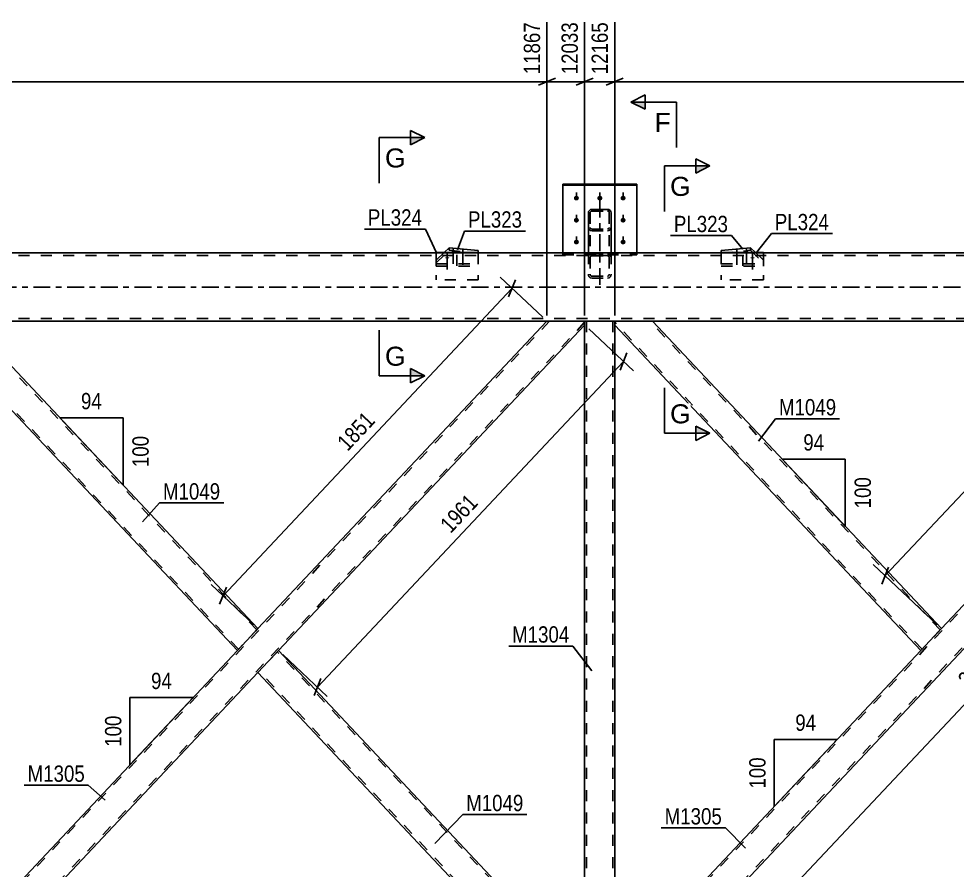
# Model space of a CAD drawing. Header units: millimetres. Extents: x -46 to 795, y -443 to 151.
# Drawn here: x 367.5 to 532.3, y -102.4 to 47.1 of the extents above; entities that cross this region are included whole.
import ezdxf

# ---------------------------------------------------------------- set-up
doc = ezdxf.new("R2010")
doc.units = ezdxf.units.MM
doc.linetypes.add('DXK_LINE_DOT2', pattern=[3.9198, 1.9599, -1.9599])
doc.linetypes.add('DXK_LINE_DOT3', pattern=[5.9187, 2.979, -0.9799, 0.9799, -0.9799])
doc.styles.add('Arial', font='ARIAL.TTF', dxfattribs={"height": 0.2})
doc.styles.add('Arial Narrow', font='ARIALN.TTF', dxfattribs={"height": 0.2})

# ---------------------------------------------------------------- blocks, each defined once
blk = doc.blocks.new('Bolt-761550593-3145 - 3006')
at = {"linetype": 'Continuous'}
for points in [[(465.45, 16.02), (465.54, 16.01), (465.62, 15.99), (465.7, 15.94), (465.77, 15.89), (465.83, 15.82), (465.86, 15.74), (465.88, 15.65), (465.88, 15.57), (465.86, 15.48), (465.83, 15.4), (465.77, 15.33), (465.7, 15.27), (465.62, 15.23), (465.54, 15.2), (465.45, 15.2), (465.35, 15.2), (465.27, 15.23), (465.19, 15.27), (465.12, 15.33), (465.06, 15.4), (465.03, 15.48), (465.01, 15.57), (465.01, 15.65), (465.03, 15.74), (465.06, 15.82), (465.12, 15.89), (465.19, 15.94), (465.27, 15.99), (465.35, 16.01)], [(469.57, 16.02), (469.66, 16.01), (469.74, 15.99), (469.82, 15.94), (469.89, 15.89), (469.95, 15.82), (469.98, 15.74), (470, 15.65), (470, 15.57), (469.98, 15.48), (469.95, 15.4), (469.89, 15.33), (469.82, 15.27), (469.74, 15.23), (469.66, 15.2), (469.57, 15.2), (469.47, 15.2), (469.39, 15.23), (469.31, 15.27), (469.24, 15.33), (469.18, 15.4), (469.15, 15.48), (469.13, 15.57), (469.13, 15.65), (469.15, 15.74), (469.18, 15.82), (469.24, 15.89), (469.31, 15.94), (469.39, 15.99), (469.47, 16.01)], [(473.65, 16.02), (473.74, 16.01), (473.82, 15.99), (473.9, 15.94), (473.97, 15.89), (474.03, 15.82), (474.06, 15.74), (474.08, 15.65), (474.08, 15.57), (474.06, 15.48), (474.03, 15.4), (473.97, 15.33), (473.9, 15.27), (473.82, 15.23), (473.74, 15.2), (473.65, 15.2), (473.55, 15.2), (473.47, 15.23), (473.39, 15.27), (473.32, 15.33), (473.26, 15.4), (473.23, 15.48), (473.21, 15.57), (473.21, 15.65), (473.23, 15.74), (473.26, 15.82), (473.32, 15.89), (473.39, 15.94), (473.47, 15.99), (473.55, 16.01)], [(465.45, 12.15), (465.54, 12.14), (465.62, 12.11), (465.7, 12.07), (465.77, 12.01), (465.83, 11.94), (465.86, 11.86), (465.88, 11.78), (465.88, 11.69), (465.86, 11.61), (465.83, 11.53), (465.77, 11.46), (465.7, 11.4), (465.62, 11.36), (465.54, 11.33), (465.45, 11.32), (465.35, 11.33), (465.27, 11.36), (465.19, 11.4), (465.12, 11.46), (465.06, 11.53), (465.03, 11.61), (465.01, 11.69), (465.01, 11.78), (465.03, 11.86), (465.06, 11.94), (465.12, 12.01), (465.19, 12.07), (465.27, 12.11), (465.35, 12.14)], [(473.65, 12.15), (473.74, 12.14), (473.82, 12.11), (473.9, 12.07), (473.97, 12.01), (474.03, 11.94), (474.06, 11.86), (474.08, 11.78), (474.08, 11.69), (474.06, 11.61), (474.03, 11.53), (473.97, 11.46), (473.9, 11.4), (473.82, 11.36), (473.74, 11.33), (473.65, 11.32), (473.55, 11.33), (473.47, 11.36), (473.39, 11.4), (473.32, 11.46), (473.26, 11.53), (473.23, 11.61), (473.21, 11.69), (473.21, 11.78), (473.23, 11.86), (473.26, 11.94), (473.32, 12.01), (473.39, 12.07), (473.47, 12.11), (473.55, 12.14)], [(465.45, 8.32), (465.54, 8.31), (465.62, 8.28), (465.7, 8.24), (465.77, 8.18), (465.83, 8.11), (465.86, 8.03), (465.88, 7.95), (465.88, 7.86), (465.86, 7.78), (465.83, 7.7), (465.77, 7.63), (465.7, 7.57), (465.62, 7.53), (465.54, 7.5), (465.45, 7.49), (465.35, 7.5), (465.27, 7.53), (465.19, 7.57), (465.12, 7.63), (465.06, 7.7), (465.03, 7.78), (465.01, 7.86), (465.01, 7.95), (465.03, 8.03), (465.06, 8.11), (465.12, 8.18), (465.19, 8.24), (465.27, 8.28), (465.35, 8.31)], [(473.65, 8.32), (473.74, 8.31), (473.82, 8.28), (473.9, 8.24), (473.97, 8.18), (474.03, 8.11), (474.06, 8.03), (474.08, 7.95), (474.08, 7.86), (474.06, 7.78), (474.03, 7.7), (473.97, 7.63), (473.9, 7.57), (473.82, 7.53), (473.74, 7.5), (473.65, 7.49), (473.55, 7.5), (473.47, 7.53), (473.39, 7.57), (473.32, 7.63), (473.26, 7.7), (473.23, 7.78), (473.21, 7.86), (473.21, 7.95), (473.23, 8.03), (473.26, 8.11), (473.32, 8.18), (473.39, 8.24), (473.47, 8.28), (473.55, 8.31)]]:
    blk.add_hatch(color=1, dxfattribs=at).paths.add_polyline_path(points)
at = {"color": 1, "linetype": 'Continuous'}
for p, q in [((465.45, 15.43), (465.45, 16.57)), ((469.57, 15.43), (469.57, 16.57)), ((473.65, 15.43), (473.65, 16.57)), ((465.45, 11.56), (465.45, 12.69)), ((473.65, 11.56), (473.65, 12.69)), ((465.45, 7.73), (465.45, 8.86)), ((473.65, 7.73), (473.65, 8.86))]:
    blk.add_line(p, q, dxfattribs=at)
at = {"color": 1, "linetype": 'DXK_LINE_DOT2'}
blk.add_line((469.57, 7.73), (469.57, 8.86), dxfattribs=at)
blk = doc.blocks.new('Bolt-761550593-3155 - 3006')
at = {"linetype": 'Continuous'}
for points in [[(442.76, 5), (442.69, 5.01), (442.62, 5.02), (442.55, 5.03), (442.5, 5.05), (442.45, 5.07), (442.42, 5.09), (442.41, 5.12), (442.41, 5.14), (442.42, 5.17), (442.45, 5.19), (442.5, 5.21), (442.55, 5.23), (442.62, 5.24), (442.69, 5.25), (442.76, 5.25), (442.84, 5.25), (442.91, 5.24), (442.98, 5.23), (443.03, 5.21), (443.08, 5.19), (443.11, 5.17), (443.12, 5.14), (443.12, 5.12), (443.11, 5.09), (443.08, 5.07), (443.03, 5.05), (442.98, 5.03), (442.91, 5.02), (442.84, 5.01)], [(443.83, 6.04), (443.76, 6.04), (443.69, 6.05), (443.62, 6.06), (443.57, 6.08), (443.52, 6.1), (443.49, 6.12), (443.48, 6.15), (443.48, 6.17), (443.49, 6.2), (443.52, 6.22), (443.57, 6.24), (443.62, 6.26), (443.69, 6.27), (443.76, 6.28), (443.83, 6.28), (443.91, 6.28), (443.98, 6.27), (444.05, 6.26), (444.1, 6.24), (444.15, 6.22), (444.18, 6.2), (444.19, 6.17), (444.19, 6.15), (444.18, 6.12), (444.15, 6.1), (444.1, 6.08), (444.05, 6.06), (443.98, 6.05), (443.91, 6.04)], [(445.53, 5.83), (445.46, 5.83), (445.38, 5.84), (445.32, 5.85), (445.26, 5.87), (445.22, 5.89), (445.19, 5.92), (445.17, 5.94), (445.17, 5.97), (445.19, 5.99), (445.22, 6.01), (445.26, 6.04), (445.32, 6.05), (445.38, 6.07), (445.46, 6.07), (445.53, 6.08), (445.61, 6.07), (445.68, 6.07), (445.74, 6.05), (445.8, 6.04), (445.84, 6.01), (445.87, 5.99), (445.89, 5.97), (445.89, 5.94), (445.87, 5.92), (445.84, 5.89), (445.8, 5.87), (445.74, 5.85), (445.68, 5.84), (445.61, 5.83)]]:
    blk.add_hatch(color=1, dxfattribs=at).paths.add_polyline_path(points)
at = {"color": 1, "linetype": 'Continuous'}
for p, q in [((443.83, 6.91), (443.83, 4.09)), ((445.53, 6.71), (445.53, 3.89)), ((442.76, 5.88), (442.76, 3.06))]:
    blk.add_line(p, q, dxfattribs=at)
at = {"color": 1, "linetype": 'DXK_LINE_DOT2'}
blk.add_line((444.46, 5.67), (444.46, 2.85), dxfattribs=at)
blk = doc.blocks.new('Bolt-761550593-3151 - 3006')
at = {"linetype": 'Continuous'}
for points in [[(493.6, 5.83), (493.53, 5.83), (493.45, 5.84), (493.39, 5.85), (493.33, 5.87), (493.29, 5.89), (493.26, 5.92), (493.24, 5.94), (493.24, 5.97), (493.26, 5.99), (493.29, 6.01), (493.33, 6.04), (493.39, 6.05), (493.45, 6.07), (493.53, 6.07), (493.6, 6.08), (493.68, 6.07), (493.75, 6.07), (493.81, 6.05), (493.87, 6.04), (493.91, 6.01), (493.94, 5.99), (493.96, 5.97), (493.96, 5.94), (493.94, 5.92), (493.91, 5.89), (493.87, 5.87), (493.81, 5.85), (493.75, 5.84), (493.68, 5.83)], [(495.3, 6.04), (495.22, 6.04), (495.15, 6.05), (495.09, 6.06), (495.03, 6.08), (494.99, 6.1), (494.96, 6.12), (494.94, 6.15), (494.94, 6.17), (494.96, 6.2), (494.99, 6.22), (495.03, 6.24), (495.09, 6.26), (495.15, 6.27), (495.22, 6.28), (495.3, 6.28), (495.37, 6.28), (495.44, 6.27), (495.51, 6.26), (495.57, 6.24), (495.61, 6.22), (495.64, 6.2), (495.66, 6.17), (495.66, 6.15), (495.64, 6.12), (495.61, 6.1), (495.57, 6.08), (495.51, 6.06), (495.44, 6.05), (495.37, 6.04)], [(496.37, 5), (496.29, 5.01), (496.22, 5.02), (496.16, 5.03), (496.1, 5.05), (496.05, 5.07), (496.02, 5.09), (496.01, 5.11), (496.01, 5.14), (496.02, 5.17), (496.05, 5.19), (496.1, 5.21), (496.16, 5.23), (496.22, 5.24), (496.29, 5.25), (496.37, 5.25), (496.44, 5.25), (496.51, 5.24), (496.58, 5.23), (496.63, 5.21), (496.68, 5.19), (496.71, 5.17), (496.72, 5.14), (496.72, 5.11), (496.71, 5.09), (496.68, 5.07), (496.63, 5.05), (496.58, 5.03), (496.51, 5.02), (496.44, 5.01)]]:
    blk.add_hatch(color=1, dxfattribs=at).paths.add_polyline_path(points)
at = {"color": 1, "linetype": 'Continuous'}
for p, q in [((493.6, 6.71), (493.6, 3.89)), ((495.3, 6.91), (495.3, 4.09)), ((496.37, 5.88), (496.37, 3.06))]:
    blk.add_line(p, q, dxfattribs=at)
at = {"color": 1, "linetype": 'DXK_LINE_DOT2'}
blk.add_line((494.67, 5.67), (494.67, 2.85), dxfattribs=at)
blk = doc.blocks.new('Part-761550593-3196 - 3006')
at = {"color": 2, "linetype": 'Continuous'}
for p, q in [((608.54, 6), (20.9, 6)), ((608.54, -6), (226.9, -6))]:
    blk.add_line(p, q, dxfattribs=at)
at = {"color": 7, "linetype": 'DXK_LINE_DOT2'}
for p, q in [((608.54, 5.52), (20.9, 5.52)), ((608.54, -5.52), (20.9, -5.52)), ((608.54, -6), (41.94, -6))]:
    blk.add_line(p, q, dxfattribs=at)
at = {"color": 7, "linetype": 'DXK_LINE_DOT3'}
blk.add_line((20.9, 0), (608.54, 0), dxfattribs=at)
blk = doc.blocks.new('Part-761550593-3216 - 3006')
at = {"color": 2, "linetype": 'Continuous'}
for p, q in [((476.05, 18.08), (463.05, 18.08)), ((463.05, 18.08), (463.05, 6)), ((463.05, 17.86), (476.05, 17.86)), ((476.05, 18.08), (476.05, 6))]:
    blk.add_line(p, q, dxfattribs=at)
at = {"color": 7, "linetype": 'DXK_LINE_DOT2'}
for p, q in [((463.05, 6), (463.05, 5.65)), ((463.05, 5.87), (476.05, 5.87)), ((463.05, 5.65), (476.05, 5.65)), ((476.05, 6), (476.05, 5.65))]:
    blk.add_line(p, q, dxfattribs=at)
blk = doc.blocks.new('Part-761550593-3348 - 3006')
at = {"color": 2, "linetype": 'Continuous'}
for p, q in [((352.18, -6.66), (352.18, -6)), ((409.54, -59.95), (358.81, -6)), ((405.92, -63.8), (352.18, -6.66)), ((409.1, -60.41), (405.92, -63.8)), ((409.54, -59.95), (409.1, -60.41))]:
    blk.add_line(p, q, dxfattribs=at)
at = {"color": 7, "linetype": 'DXK_LINE_DOT2'}
for p, q in [((358.81, -6), (352.18, -6)), ((406.14, -63.57), (352.18, -6.19)), ((409.32, -60.18), (358.37, -6)), ((409.51, -59.98), (409.1, -60.41)), ((406.14, -63.57), (406.15, -63.55))]:
    blk.add_line(p, q, dxfattribs=at)
blk = doc.blocks.new('Part-761550593-3224 - 3006')
at = {"color": 2, "linetype": 'Continuous'}
for p, q in [((490.89, 6.08), (490.89, 6)), ((490.89, 6.08), (498.29, 6.08)), ((498.29, 6.08), (498.29, 6))]:
    blk.add_line(p, q, dxfattribs=at)
at = {"color": 7, "linetype": 'DXK_LINE_DOT2'}
for p, q in [((490.89, 6), (490.89, 1.28)), ((498.29, 6), (498.29, 1.28)), ((498.29, 1.28), (490.89, 1.28))]:
    blk.add_line(p, q, dxfattribs=at)
blk = doc.blocks.new('Part-761550593-3253 - 3006')
at = {"color": 7, "linetype": 'DXK_LINE_DOT3'}
blk.add_line((469.55, 15.18), (469.55, 0.28), dxfattribs=at)
at = {"color": 2, "linetype": 'Continuous'}
for p, q in [((467.55, 13.03), (467.59, 13.26)), ((467.59, 13.26), (467.73, 13.46)), ((467.73, 13.46), (467.94, 13.59)), ((467.94, 13.59), (468.19, 13.64)), ((468.19, 13.64), (470.91, 13.64)), ((470.91, 13.64), (471.15, 13.59)), ((471.15, 13.59), (471.36, 13.46)), ((471.36, 13.46), (471.5, 13.26)), ((471.5, 13.26), (471.55, 13.03)), ((467.55, 13.03), (467.55, 6)), ((471.55, 13.03), (471.55, 6))]:
    blk.add_line(p, q, dxfattribs=at)
at = {"color": 7, "linetype": 'DXK_LINE_DOT2'}
for p, q in [((467.96, 13.25), (467.89, 13.15)), ((468.06, 13.31), (467.96, 13.25)), ((468.19, 13.33), (468.06, 13.31)), ((468.19, 13.33), (470.91, 13.33)), ((471.03, 13.31), (470.91, 13.33)), ((471.13, 13.25), (471.03, 13.31)), ((471.2, 13.15), (471.13, 13.25)), ((467.89, 13.15), (467.87, 13.03)), ((467.87, 13.03), (467.87, 2.25)), ((471.23, 13.03), (471.2, 13.15)), ((471.23, 13.03), (471.23, 2.25)), ((467.59, 10.25), (467.55, 10.48)), ((467.73, 10.05), (467.59, 10.25)), ((467.94, 9.92), (467.73, 10.05)), ((467.89, 10.36), (467.87, 10.48)), ((467.94, 10.29), (467.89, 10.36)), ((467.96, 10.27), (467.94, 10.29)), ((468.19, 9.88), (467.94, 9.92)), ((467.96, 10.27), (468.06, 10.2)), ((468.06, 10.2), (468.19, 10.18)), ((468.19, 10.18), (470.91, 10.18)), ((470.91, 10.18), (471.03, 10.2)), ((471.15, 9.92), (470.91, 9.88)), ((471.03, 10.2), (471.13, 10.27)), ((471.13, 10.27), (471.2, 10.36)), ((471.36, 10.05), (471.15, 9.92)), ((471.2, 10.36), (471.23, 10.48)), ((471.5, 10.25), (471.36, 10.05)), ((471.55, 10.48), (471.5, 10.25)), ((468.19, 9.88), (470.91, 9.88)), ((467.55, 6), (467.55, 2.25)), ((467.59, 5.41), (467.55, 5.14)), ((467.87, 5.14), (467.89, 5.28)), ((468.19, 5.83), (467.94, 5.77)), ((468.06, 5.46), (468.19, 5.49)), ((468.19, 5.83), (470.91, 5.83)), ((468.19, 5.49), (470.91, 5.49)), ((471.15, 5.77), (470.91, 5.83)), ((470.91, 5.49), (471.03, 5.46)), ((471.2, 5.28), (471.23, 5.14)), ((471.55, 5.14), (471.5, 5.41)), ((471.55, 6), (471.55, 2.25)), ((467.55, 2.25), (467.59, 1.99)), ((467.89, 2.12), (467.87, 2.25)), ((468.19, 1.91), (468.06, 1.94)), ((468.19, 1.91), (470.91, 1.91)), ((471.03, 1.94), (470.91, 1.91)), ((471.23, 2.25), (471.2, 2.12)), ((471.5, 1.99), (471.55, 2.25)), ((467.94, 1.62), (468.19, 1.57)), ((468.19, 1.57), (470.91, 1.57)), ((470.91, 1.57), (471.15, 1.62))]:
    blk.add_line(p, q, dxfattribs=at)
for centre, radius, start, end in [((468.2, 5.16), 0.331, 114.32, 159.2417), ((470.89, 5.16), 0.331, 20.7583, 65.68), ((470.88, 5.17), 0.662, 20.7583, 65.68), ((468.21, 2.22), 0.662, 200.7583, 245.68), ((468.2, 2.24), 0.331, 200.7583, 245.68), ((470.89, 2.24), 0.331, 294.32, 339.2417), ((470.88, 2.22), 0.662, 294.32, 339.2417)]:
    blk.add_arc(centre, radius, start, end, dxfattribs=at)
blk = doc.blocks.new('Part-761550593-3254 - 3006')
at = {"color": 2, "linetype": 'Continuous'}
for p, q in [((440.84, 6.08), (440.84, 6)), ((440.84, 6.08), (448.23, 6.08)), ((448.23, 6.08), (448.23, 6))]:
    blk.add_line(p, q, dxfattribs=at)
at = {"color": 7, "linetype": 'DXK_LINE_DOT2'}
for p, q in [((440.84, 6), (440.84, 1.28)), ((448.23, 6), (448.23, 1.28)), ((448.23, 1.28), (440.84, 1.28))]:
    blk.add_line(p, q, dxfattribs=at)
blk = doc.blocks.new('Part-761550593-3308 - 3006')
at = {"color": 2, "linetype": 'Continuous'}
for p, q in [((413.16, -63.8), (409.54, -67.65)), ((466.9, -120.94), (413.16, -63.8)), ((460.27, -121.6), (409.54, -67.65)), ((466.9, -121.6), (466.9, -120.94))]:
    blk.add_line(p, q, dxfattribs=at)
at = {"color": 7, "linetype": 'DXK_LINE_DOT2'}
for p, q in [((466.9, -121.41), (412.94, -64.03)), ((409.76, -67.42), (409.78, -67.4)), ((460.71, -121.6), (409.76, -67.42)), ((466.9, -121.6), (460.27, -121.6))]:
    blk.add_line(p, q, dxfattribs=at)
blk = doc.blocks.new('Part-761550593-3343 - 3006')
at = {"color": 7, "linetype": 'DXK_LINE_DOT2'}
for p, q in [((460.71, -6), (352.18, -121.41)), ((466.9, -6.19), (358.37, -121.6)), ((466.9, -6), (460.27, -6)), ((409.54, -59.95), (405.92, -63.8)), ((413.16, -63.8), (409.54, -67.65)), ((358.81, -121.6), (352.18, -121.6))]:
    blk.add_line(p, q, dxfattribs=at)
at = {"color": 2, "linetype": 'Continuous'}
for p, q in [((460.27, -6), (409.54, -59.95)), ((466.9, -6.66), (466.9, -6)), ((466.9, -6.66), (413.16, -63.8)), ((405.92, -63.8), (352.18, -120.94)), ((409.54, -67.65), (358.81, -121.6)), ((352.18, -121.6), (352.18, -120.94))]:
    blk.add_line(p, q, dxfattribs=at)
blk = doc.blocks.new('Part-761550593-3353 - 3006')
at = {"color": 7, "linetype": 'DXK_LINE_DOT2'}
for p, q in [((580.71, -6), (472.18, -121.41)), ((586.9, -6.19), (478.37, -121.6)), ((586.9, -6), (580.27, -6)), ((529.54, -59.95), (525.92, -63.8)), ((478.81, -121.6), (472.18, -121.6))]:
    blk.add_line(p, q, dxfattribs=at)
at = {"color": 2, "linetype": 'Continuous'}
for p, q in [((580.27, -6), (529.54, -59.95)), ((586.9, -6.66), (586.9, -6)), ((586.9, -6.66), (478.81, -121.6)), ((525.92, -63.8), (472.18, -120.94)), ((472.18, -121.6), (472.18, -120.94))]:
    blk.add_line(p, q, dxfattribs=at)
blk = doc.blocks.new('Part-761550593-3358 - 3006')
at = {"color": 2, "linetype": 'Continuous'}
for p, q in [((472.18, -6.66), (472.18, -6)), ((529.54, -59.95), (478.81, -6)), ((525.92, -63.8), (472.18, -6.66)), ((529.1, -60.41), (525.92, -63.8)), ((529.54, -59.95), (529.1, -60.41))]:
    blk.add_line(p, q, dxfattribs=at)
at = {"color": 7, "linetype": 'DXK_LINE_DOT2'}
for p, q in [((478.81, -6), (472.18, -6)), ((526.14, -63.57), (472.18, -6.19)), ((529.32, -60.18), (478.37, -6)), ((529.51, -59.98), (529.1, -60.41)), ((526.14, -63.57), (526.15, -63.55))]:
    blk.add_line(p, q, dxfattribs=at)
blk = doc.blocks.new('Part-761550593-3393 - 3006')
at = {"color": 7, "linetype": 'DXK_LINE_DOT2'}
for p, q in [((472.18, -6), (466.9, -6)), ((466.9, -6.66), (466.9, -6)), ((467.22, -121.6), (467.22, -6)), ((471.86, -121.6), (471.86, -6)), ((472.18, -6.66), (472.18, -6)), ((466.9, -121.6), (466.9, -120.94)), ((466.9, -121.6), (472.18, -121.6)), ((472.18, -121.6), (472.18, -120.94))]:
    blk.add_line(p, q, dxfattribs=at)
at = {"color": 2, "linetype": 'Continuous'}
for p, q in [((466.9, -120.94), (466.9, -6.66)), ((472.18, -120.94), (472.18, -6.66))]:
    blk.add_line(p, q, dxfattribs=at)
blk = doc.blocks.new('Part-761550593-3465 - 3006')
at = {"color": 2, "linetype": 'Continuous'}
for p, q in [((443.12, 6.9), (442.26, 6.08)), ((448.23, 6.39), (443.12, 6.9)), ((448.23, 6.08), (448.23, 6.39))]:
    blk.add_line(p, q, dxfattribs=at)
at = {"color": 7, "linetype": 'DXK_LINE_DOT2'}
for p, q in [((443.12, 6.9), (443.12, 6.45)), ((440.84, 4.26), (443.12, 6.45)), ((442.26, 6.08), (440.84, 4.71)), ((443.12, 6.45), (448.23, 5.93)), ((448.23, 6.08), (448.23, 3.64)), ((440.84, 4.71), (440.84, 3.64)), ((440.84, 4.09), (448.23, 4.09)), ((440.84, 3.64), (448.23, 3.64))]:
    blk.add_line(p, q, dxfattribs=at)
blk = doc.blocks.new('Part-761550593-3471 - 3006')
at = {"color": 2, "linetype": 'Continuous'}
for p, q in [((496.02, 6.9), (490.89, 6.39)), ((496.87, 6.08), (496.02, 6.9)), ((490.89, 6.39), (490.89, 6.08))]:
    blk.add_line(p, q, dxfattribs=at)
at = {"color": 7, "linetype": 'DXK_LINE_DOT2'}
for p, q in [((496.02, 6.9), (496.02, 6.45)), ((490.89, 5.93), (496.02, 6.45)), ((490.89, 6.08), (490.89, 3.64)), ((496.02, 6.45), (498.29, 4.26)), ((498.29, 4.71), (496.87, 6.08)), ((490.89, 4.09), (498.29, 4.09)), ((490.89, 3.64), (498.29, 3.64)), ((498.29, 3.64), (498.29, 4.71))]:
    blk.add_line(p, q, dxfattribs=at)
blk = doc.blocks.new('AngleDimension-761550593-15026 - 3006')
at = {"color": 7, "linetype": 'Continuous'}
for p, q in [((502.69, -31.39), (501.56, -30.2)), ((512.66, -30.2), (501.56, -30.2)), ((512.66, -42), (501.56, -30.2)), ((512.66, -42), (512.66, -30.2))]:
    blk.add_line(p, q, dxfattribs=at)
at = {"color": 0}
for points in [[(509.54, -29.3), (509.54, -25.1), (504.69, -25.1), (504.69, -29.3)], [(517.76, -32.76), (513.56, -32.76), (513.56, -39.44), (517.76, -39.44)]]:
    blk.add_wipeout(points, dxfattribs=at)
at = {"color": 3, "style": 'Arial Narrow'}
blk.add_text('94', height=2.863, dxfattribs=at).set_placement((505.29, -28.7))
blk.add_text('100', height=2.863, rotation=90.0002, dxfattribs=at).set_placement((517.16, -38.84))
blk = doc.blocks.new('AngleDimension-761550593-15012 - 3006')
at = {"color": 7, "linetype": 'Continuous'}
for p, q in [((500.16, -79.39), (511.26, -79.39)), ((500.16, -91.19), (511.26, -79.39)), ((500.16, -91.19), (500.16, -79.39)), ((504.62, -86.45), (511.26, -79.39))]:
    blk.add_line(p, q, dxfattribs=at)
at = {"color": 0}
for points in [[(508.14, -78.49), (508.14, -74.29), (503.28, -74.29), (503.28, -78.49)], [(499.26, -81.94), (495.06, -81.94), (495.06, -88.63), (499.26, -88.63)]]:
    blk.add_wipeout(points, dxfattribs=at)
at = {"color": 3, "style": 'Arial Narrow'}
blk.add_text('94', height=2.863, dxfattribs=at).set_placement((503.88, -77.89))
blk.add_text('100', height=2.863, rotation=90.0002, dxfattribs=at).set_placement((498.66, -88.03))
blk = doc.blocks.new('StraightDimension-761550593-4615 - 3006')
at = {"color": 7, "linetype": 'Continuous'}
for p, q in [((467.63, -7.35), (475.45, -14.71)), ((419.97, -70.2), (473.7, -13.06)), ((473.11, -14.57), (474.3, -11.56)), ((413.89, -64.49), (421.72, -71.84)), ((420.56, -68.7), (419.38, -71.7))]:
    blk.add_line(p, q, dxfattribs=at)
at = {"color": 0}
blk.add_wipeout([(449.21, -38.02), (446.15, -35.14), (440.31, -41.34), (443.37, -44.22)], dxfattribs=at)
at = {"color": 3, "style": 'Arial Narrow'}
blk.add_text('1961', height=2.863, rotation=46.7591, dxfattribs=at).set_placement((443.35, -43.37))
blk = doc.blocks.new('StraightDimension-761550593-11429 - 3006')
at = {"color": 7, "linetype": 'Continuous'}
for p, q in [((460.27, -5), (460.27, 46.49)), ((466.9, -5), (466.9, 46.49)), ((458.77, 35.45), (461.77, 36.65)), ((468.4, 36.65), (465.4, 35.45)), ((460.27, 36.05), (466.9, 36.05))]:
    blk.add_line(p, q, dxfattribs=at)
at = {"color": 0, "linetype": 'Continuous'}
blk.add_wipeout([(466.3, 47.09), (462.1, 47.09), (462.1, 36.75), (466.3, 36.75)], dxfattribs=at)
at = {"color": 3, "linetype": 'Continuous', "style": 'Arial Narrow'}
blk.add_text('12033', height=2.863, rotation=90.0002, dxfattribs=at).set_placement((465.7, 37.35))
blk = doc.blocks.new('StraightDimension-761550593-11430 - 3006')
at = {"color": 7, "linetype": 'Continuous'}
for p, q in [((460.27, -5), (460.27, 46.49)), ((352.18, -5.66), (352.18, 44.66)), ((353.68, 36.65), (350.68, 35.45)), ((458.77, 35.45), (461.77, 36.65)), ((352.18, 36.05), (460.27, 36.05))]:
    blk.add_line(p, q, dxfattribs=at)
at = {"color": 0, "linetype": 'Continuous'}
blk.add_wipeout([(459.67, 47.09), (455.47, 47.09), (455.47, 36.75), (459.67, 36.75)], dxfattribs=at)
at = {"color": 3, "linetype": 'Continuous', "style": 'Arial Narrow'}
blk.add_text('11867', height=2.863, rotation=90.0002, dxfattribs=at).set_placement((459.07, 37.35))
blk = doc.blocks.new('AngleDimension-761550593-3793 - 3006')
at = {"color": 7, "linetype": 'Continuous'}
for p, q in [((378.44, -26.88), (374.75, -22.95)), ((385.85, -22.95), (374.75, -22.95)), ((385.85, -34.76), (374.75, -22.95)), ((385.85, -34.76), (385.85, -22.95))]:
    blk.add_line(p, q, dxfattribs=at)
at = {"color": 0}
for points in [[(382.73, -22.05), (382.73, -17.85), (377.87, -17.85), (377.87, -22.05)], [(390.95, -25.51), (386.75, -25.51), (386.75, -32.2), (390.95, -32.2)]]:
    blk.add_wipeout(points, dxfattribs=at)
at = {"color": 3, "style": 'Arial Narrow'}
blk.add_text('94', height=2.863, dxfattribs=at).set_placement((378.47, -21.45))
blk.add_text('100', height=2.863, rotation=90.0002, dxfattribs=at).set_placement((390.35, -31.6))
blk = doc.blocks.new('StraightDimension-761550593-4292 - 3006')
at = {"color": 7, "linetype": 'Continuous'}
for p, q in [((459.55, -5.31), (452.06, 1.72)), ((453.55, -1.73), (454.73, 1.27)), ((403.41, -54.18), (454.14, -0.23)), ((408.81, -59.26), (401.33, -52.23)), ((404, -52.67), (402.81, -55.68))]:
    blk.add_line(p, q, dxfattribs=at)
at = {"color": 0}
blk.add_wipeout([(431.14, -23.59), (428.08, -20.71), (422.25, -26.91), (425.31, -29.79)], dxfattribs=at)
at = {"color": 3, "style": 'Arial Narrow'}
blk.add_text('1851', height=2.863, rotation=46.7591, dxfattribs=at).set_placement((425.28, -28.94))
blk = doc.blocks.new('StraightDimension-761550593-4347 - 3006')
at = {"color": 7, "linetype": 'Continuous'}
for p, q in [((587.63, -7.35), (593.57, -12.93)), ((591.23, -12.79), (592.41, -9.78)), ((483.73, -126.23), (591.82, -11.29)), ((479.53, -122.29), (485.47, -127.87)), ((484.32, -124.72), (483.14, -127.73))]:
    blk.add_line(p, q, dxfattribs=at)
at = {"color": 0}
blk.add_wipeout([(540.14, -65.14), (537.08, -62.27), (531.25, -68.47), (534.31, -71.34)], dxfattribs=at)
at = {"color": 3, "style": 'Arial Narrow'}
blk.add_text('3945', height=2.863, rotation=46.7591, dxfattribs=at).set_placement((534.28, -70.5))
blk = doc.blocks.new('StraightDimension-761550593-4663 - 3006')
at = {"color": 7, "linetype": 'Continuous'}
for p, q in [((579.54, -5.31), (568.31, 5.25)), ((569.8, 1.79), (570.98, 4.8)), ((519.66, -50.65), (570.39, 3.3)), ((528.81, -59.26), (517.58, -48.7)), ((520.25, -49.15), (519.07, -52.15))]:
    blk.add_line(p, q, dxfattribs=at)
at = {"color": 0}
blk.add_wipeout([(547.39, -20.06), (544.33, -17.19), (538.5, -23.39), (541.56, -26.26)], dxfattribs=at)
at = {"color": 3, "style": 'Arial Narrow'}
blk.add_text('1851', height=2.863, rotation=46.7591, dxfattribs=at).set_placement((541.53, -25.42))
blk = doc.blocks.new('StraightDimension-761550593-11427 - 3006')
at = {"color": 7, "linetype": 'Continuous'}
for p, q in [((472.18, -5), (472.18, 46.49)), ((580.27, -5), (580.27, 46.49)), ((473.68, 36.65), (470.68, 35.45)), ((578.77, 35.45), (581.77, 36.65)), ((472.18, 36.05), (580.27, 36.05))]:
    blk.add_line(p, q, dxfattribs=at)
at = {"color": 0, "linetype": 'Continuous'}
blk.add_wipeout([(579.67, 47.09), (575.47, 47.09), (575.47, 36.75), (579.67, 36.75)], dxfattribs=at)
at = {"color": 3, "linetype": 'Continuous', "style": 'Arial Narrow'}
blk.add_text('14867', height=2.863, rotation=90.0002, dxfattribs=at).set_placement((579.07, 37.35))
blk = doc.blocks.new('StraightDimension-761550593-11428 - 3006')
at = {"color": 7, "linetype": 'Continuous'}
for p, q in [((466.9, -5), (466.9, 46.49)), ((472.18, -5), (472.18, 46.49)), ((465.4, 35.45), (468.4, 36.65)), ((473.68, 36.65), (470.68, 35.45)), ((466.9, 36.05), (472.18, 36.05))]:
    blk.add_line(p, q, dxfattribs=at)
at = {"color": 0, "linetype": 'Continuous'}
blk.add_wipeout([(471.58, 47.09), (467.38, 47.09), (467.38, 36.75), (471.58, 36.75)], dxfattribs=at)
at = {"color": 3, "linetype": 'Continuous', "style": 'Arial Narrow'}
blk.add_text('12165', height=2.863, rotation=90.0002, dxfattribs=at).set_placement((470.98, 37.35))
blk = doc.blocks.new('AngleDimension-761550593-14998 - 3006')
at = {"color": 7, "linetype": 'Continuous'}
for p, q in [((387.05, -72.06), (398.15, -72.06)), ((387.05, -83.86), (398.15, -72.06)), ((387.05, -83.86), (387.05, -72.06)), ((392.06, -78.53), (398.15, -72.06))]:
    blk.add_line(p, q, dxfattribs=at)
at = {"color": 0}
for points in [[(395.03, -71.16), (395.03, -66.96), (390.17, -66.96), (390.17, -71.16)], [(386.15, -74.62), (381.95, -74.62), (381.95, -81.3), (386.15, -81.3)]]:
    blk.add_wipeout(points, dxfattribs=at)
at = {"color": 3, "style": 'Arial Narrow'}
blk.add_text('94', height=2.863, dxfattribs=at).set_placement((390.77, -70.56))
blk.add_text('100', height=2.863, rotation=90.0002, dxfattribs=at).set_placement((385.55, -80.7))
blk = doc.blocks.new('SectionMark-761550593-16327 - 3006')
at = {"linetype": 'Continuous'}
for points in [[(436.34, 24.99), (436.34, 26.24), (438.84, 26.24)], [(436.34, -15.56), (436.34, -14.31), (438.84, -15.56)]]:
    blk.add_hatch(color=6, dxfattribs=at).paths.add_polyline_path(points)
at = {"color": 6, "linetype": 'Continuous'}
for p, q in [((436.34, 24.99), (436.34, 27.49)), ((436.34, 27.49), (438.84, 26.24)), ((430.84, 26.24), (430.84, 18.24)), ((430.84, 26.24), (438.84, 26.24)), ((438.84, 26.24), (436.34, 24.99)), ((430.84, -15.56), (430.84, -7.56)), ((438.84, -15.56), (436.34, -14.31)), ((436.34, -14.31), (436.34, -16.81)), ((430.84, -15.56), (438.84, -15.56)), ((438.84, -15.56), (436.34, -16.81))]:
    blk.add_line(p, q, dxfattribs=at)
at = {"color": 0, "linetype": 'Continuous'}
for points in [[(435.47, 20.99), (435.47, 24.49), (431.84, 24.49), (431.84, 20.99)], [(435.47, -13.81), (435.47, -10.31), (431.84, -10.31), (431.84, -13.81)]]:
    blk.add_wipeout(points, dxfattribs=at)
at = {"color": 3, "linetype": 'Continuous', "style": 'Arial'}
for p in [(431.84, 20.99), (431.84, -13.81)]:
    blk.add_text('G', height=3.34, dxfattribs=at).set_placement(p)
blk = doc.blocks.new('SectionMark-761550593-16330 - 3006')
at = {"linetype": 'Continuous'}
for points in [[(486.39, 20), (486.39, 21.25), (488.89, 21.25)], [(486.39, -25.67), (486.39, -24.42), (488.89, -25.67)]]:
    blk.add_hatch(color=6, dxfattribs=at).paths.add_polyline_path(points)
at = {"color": 6, "linetype": 'Continuous'}
for p, q in [((486.39, 20), (486.39, 22.5)), ((486.39, 22.5), (488.89, 21.25)), ((480.89, 21.25), (480.89, 13.25)), ((480.89, 21.25), (488.89, 21.25)), ((488.89, 21.25), (486.39, 20)), ((480.89, -25.67), (480.89, -17.67)), ((488.89, -25.67), (486.39, -24.42)), ((486.39, -24.42), (486.39, -26.92)), ((480.89, -25.67), (488.89, -25.67)), ((488.89, -25.67), (486.39, -26.92))]:
    blk.add_line(p, q, dxfattribs=at)
at = {"color": 0, "linetype": 'Continuous'}
for points in [[(485.52, 16), (485.52, 19.5), (481.89, 19.5), (481.89, 16)], [(485.52, -23.92), (485.52, -20.42), (481.89, -20.42), (481.89, -23.92)]]:
    blk.add_wipeout(points, dxfattribs=at)
at = {"color": 3, "linetype": 'Continuous', "style": 'Arial'}
for p in [(481.89, 16), (481.89, -23.92)]:
    blk.add_text('G', height=3.34, dxfattribs=at).set_placement(p)
blk = doc.blocks.new('Mark-761550593-3220 - 3006')
at = {"color": 0}
blk.add_wipeout([(509.79, 9.98), (509.79, 12.98), (500.29, 12.98), (500.29, 9.98)], dxfattribs=at)
blk.add_wipeout([(509.79, 9.98), (509.79, 12.98), (500.29, 12.98), (500.29, 9.98)], dxfattribs=at)
at = {"color": 30, "linetype": 'Continuous'}
for p, q in [((497.06, 6.08), (499.69, 9.38)), ((499.69, 9.38), (510.39, 9.38))]:
    blk.add_line(p, q, dxfattribs=at)
at = {"color": 3, "style": 'Arial Narrow'}
blk.add_text('PL324', height=2.863, dxfattribs=at).set_placement((500.29, 9.98))
blk = doc.blocks.new('SectionMark-761550593-17926 - 3006')
at = {"linetype": 'Continuous'}
for points in [[(477.52, 32.48), (477.52, 31.23), (475.02, 32.48)], [(477.52, -144.73), (477.52, -145.98), (475.02, -145.98)]]:
    blk.add_hatch(color=6, dxfattribs=at).paths.add_polyline_path(points)
at = {"color": 6, "linetype": 'Continuous'}
for p, q in [((475.02, 32.48), (477.52, 33.73)), ((477.52, 31.23), (477.52, 33.73)), ((483.02, 32.48), (475.02, 32.48)), ((475.02, 32.48), (477.52, 31.23)), ((483.02, 32.48), (483.02, 24.48)), ((483.02, -145.98), (483.02, -137.98)), ((475.02, -145.98), (477.52, -144.73)), ((477.52, -144.73), (477.52, -147.23)), ((483.02, -145.98), (475.02, -145.98)), ((477.52, -147.23), (475.02, -145.98))]:
    blk.add_line(p, q, dxfattribs=at)
at = {"color": 0, "linetype": 'Continuous'}
for points in [[(482.02, 27.23), (482.02, 30.73), (479.17, 30.73), (479.17, 27.23)], [(482.02, -144.23), (482.02, -140.73), (479.17, -140.73), (479.17, -144.23)]]:
    blk.add_wipeout(points, dxfattribs=at)
at = {"color": 3, "linetype": 'Continuous', "style": 'Arial'}
for p in [(479.17, 27.23), (479.17, -144.23)]:
    blk.add_text('F', height=3.34, dxfattribs=at).set_placement(p)
blk = doc.blocks.new('Mark-761550593-3304 - 3006')
at = {"color": 0}
blk.add_wipeout([(456.15, -91.99), (456.15, -88.99), (446.1, -88.99), (446.1, -91.99)], dxfattribs=at)
blk.add_wipeout([(456.15, -91.99), (456.15, -88.99), (446.1, -88.99), (446.1, -91.99)], dxfattribs=at)
at = {"color": 30, "linetype": 'Continuous'}
for p, q in [((440.58, -97.69), (445.5, -92.59)), ((445.5, -92.59), (456.75, -92.59))]:
    blk.add_line(p, q, dxfattribs=at)
at = {"color": 3, "style": 'Arial Narrow'}
blk.add_text('M1049', height=2.863, dxfattribs=at).set_placement((446.1, -91.99))
blk = doc.blocks.new('Mark-761550593-3339 - 3006')
at = {"color": 0}
blk.add_wipeout([(379.15, -86.84), (379.15, -83.84), (369.1, -83.84), (369.1, -86.84)], dxfattribs=at)
blk.add_wipeout([(379.15, -86.84), (379.15, -83.84), (369.1, -83.84), (369.1, -86.84)], dxfattribs=at)
at = {"color": 30, "linetype": 'Continuous'}
for p in [(368.5, -87.44), (382.7, -90.06)]:
    blk.add_line(p, (379.75, -87.44), dxfattribs=at)
at = {"color": 3, "style": 'Arial Narrow'}
blk.add_text('M1305', height=2.863, dxfattribs=at).set_placement((369.1, -86.84))
blk = doc.blocks.new('Mark-761550593-3344 - 3006')
at = {"color": 0}
blk.add_wipeout([(402.93, -37.3), (402.93, -34.3), (392.87, -34.3), (392.87, -37.3)], dxfattribs=at)
blk.add_wipeout([(402.93, -37.3), (402.93, -34.3), (392.87, -34.3), (392.87, -37.3)], dxfattribs=at)
at = {"color": 30, "linetype": 'Continuous'}
for p, q in [((389.25, -41.21), (392.27, -37.9)), ((392.27, -37.9), (403.53, -37.9))]:
    blk.add_line(p, q, dxfattribs=at)
at = {"color": 3, "style": 'Arial Narrow'}
blk.add_text('M1049', height=2.863, dxfattribs=at).set_placement((392.87, -37.3))
blk = doc.blocks.new('Mark-761550593-3349 - 3006')
at = {"color": 0}
blk.add_wipeout([(491, -94.33), (491, -91.33), (480.95, -91.33), (480.95, -94.33)], dxfattribs=at)
blk.add_wipeout([(491, -94.33), (491, -91.33), (480.95, -91.33), (480.95, -94.33)], dxfattribs=at)
at = {"color": 30, "linetype": 'Continuous'}
for p in [(480.35, -94.93), (495.14, -98.47)]:
    blk.add_line(p, (491.6, -94.93), dxfattribs=at)
at = {"color": 3, "style": 'Arial Narrow'}
blk.add_text('M1305', height=2.863, dxfattribs=at).set_placement((480.95, -94.33))
blk = doc.blocks.new('Mark-761550593-3354 - 3006')
at = {"color": 0}
blk.add_wipeout([(511.07, -22.52), (511.07, -19.52), (501.02, -19.52), (501.02, -22.52)], dxfattribs=at)
blk.add_wipeout([(511.07, -22.52), (511.07, -19.52), (501.02, -19.52), (501.02, -22.52)], dxfattribs=at)
at = {"color": 30, "linetype": 'Continuous'}
for p, q in [((497.42, -27.07), (500.42, -23.12)), ((500.42, -23.12), (511.67, -23.12))]:
    blk.add_line(p, q, dxfattribs=at)
at = {"color": 3, "style": 'Arial Narrow'}
blk.add_text('M1049', height=2.863, dxfattribs=at).set_placement((501.02, -22.52))
blk = doc.blocks.new('Mark-761550593-3389 - 3006')
at = {"color": 0}
blk.add_wipeout([(464.21, -62.41), (464.21, -59.41), (454.16, -59.41), (454.16, -62.41)], dxfattribs=at)
blk.add_wipeout([(464.21, -62.41), (464.21, -59.41), (454.16, -59.41), (454.16, -62.41)], dxfattribs=at)
at = {"color": 30, "linetype": 'Continuous'}
for p in [(453.56, -63.01), (468.17, -67.39)]:
    blk.add_line(p, (464.81, -63.01), dxfattribs=at)
at = {"color": 3, "style": 'Arial Narrow'}
blk.add_text('M1304', height=2.863, dxfattribs=at).set_placement((454.16, -62.41))
blk = doc.blocks.new('Mark-761550593-11236 - 3006')
at = {"color": 0}
blk.add_wipeout([(455.92, 10.43), (455.92, 13.43), (446.42, 13.43), (446.42, 10.43)], dxfattribs=at)
blk.add_wipeout([(455.92, 10.43), (455.92, 13.43), (446.42, 13.43), (446.42, 10.43)], dxfattribs=at)
at = {"color": 30, "linetype": 'Continuous'}
for p, q in [((444.55, 6.52), (445.82, 9.83)), ((445.82, 9.83), (456.52, 9.83))]:
    blk.add_line(p, q, dxfattribs=at)
at = {"color": 3, "style": 'Arial Narrow'}
blk.add_text('PL323', height=2.863, dxfattribs=at).set_placement((446.42, 10.43))
blk = doc.blocks.new('Mark-761550593-14904 - 3006')
at = {"color": 0}
blk.add_wipeout([(438.35, 10.78), (438.35, 13.78), (428.84, 13.78), (428.84, 10.78)], dxfattribs=at)
blk.add_wipeout([(438.35, 10.78), (438.35, 13.78), (428.84, 13.78), (428.84, 10.78)], dxfattribs=at)
at = {"color": 30, "linetype": 'Continuous'}
for p in [(428.24, 10.18), (440.91, 6.03)]:
    blk.add_line(p, (438.95, 10.18), dxfattribs=at)
at = {"color": 3, "style": 'Arial Narrow'}
blk.add_text('PL324', height=2.863, dxfattribs=at).set_placement((428.84, 10.78))
blk = doc.blocks.new('Mark-761550593-14915 - 3006')
at = {"color": 0}
blk.add_wipeout([(492.08, 9.64), (492.08, 12.64), (482.57, 12.64), (482.57, 9.64)], dxfattribs=at)
blk.add_wipeout([(492.08, 9.64), (492.08, 12.64), (482.57, 12.64), (482.57, 9.64)], dxfattribs=at)
at = {"color": 30, "linetype": 'Continuous'}
for p in [(481.97, 9.04), (494.68, 6.63)]:
    blk.add_line(p, (492.68, 9.04), dxfattribs=at)
at = {"color": 3, "style": 'Arial Narrow'}
blk.add_text('PL323', height=2.863, dxfattribs=at).set_placement((482.57, 9.64))

msp = doc.modelspace()

# ---------------------------------------------------------------- block references
for name in ['Part-761550593-3216 - 3006', 'Bolt-761550593-3145 - 3006', 'Part-761550593-3253 - 3006', 'Part-761550593-3196 - 3006', 'Part-761550593-3465 - 3006', 'Bolt-761550593-3155 - 3006', 'Part-761550593-3471 - 3006', 'Bolt-761550593-3151 - 3006', 'Part-761550593-3254 - 3006', 'Part-761550593-3224 - 3006', 'Part-761550593-3348 - 3006', 'Part-761550593-3343 - 3006', 'Part-761550593-3393 - 3006', 'Part-761550593-3353 - 3006', 'Part-761550593-3358 - 3006', 'Part-761550593-3308 - 3006']:
    msp.add_blockref(name, (0, 0))

# ---------------------------------------------------------------- next in the draw order: block references
for name in ['StraightDimension-761550593-11429 - 3006', 'StraightDimension-761550593-4615 - 3006', 'AngleDimension-761550593-3793 - 3006', 'AngleDimension-761550593-15026 - 3006', 'AngleDimension-761550593-14998 - 3006', 'AngleDimension-761550593-15012 - 3006', 'Mark-761550593-3304 - 3006']:
    msp.add_blockref(name, (0, 0))

# ---------------------------------------------------------------- next in the draw order: block references
for name in ['StraightDimension-761550593-11430 - 3006', 'StraightDimension-761550593-4347 - 3006', 'Mark-761550593-3339 - 3006']:
    msp.add_blockref(name, (0, 0))

# ---------------------------------------------------------------- next in the draw order: block references
for name in ['Mark-761550593-11236 - 3006', 'StraightDimension-761550593-4663 - 3006', 'StraightDimension-761550593-4292 - 3006', 'Mark-761550593-3354 - 3006']:
    msp.add_blockref(name, (0, 0))

# ---------------------------------------------------------------- next in the draw order: block references
for name in ['StraightDimension-761550593-11427 - 3006', 'SectionMark-761550593-16327 - 3006', 'Mark-761550593-3344 - 3006', 'Mark-761550593-3389 - 3006']:
    msp.add_blockref(name, (0, 0))

# ---------------------------------------------------------------- next in the draw order: block references
for name in ['StraightDimension-761550593-11428 - 3006', 'SectionMark-761550593-16330 - 3006', 'Mark-761550593-14904 - 3006', 'Mark-761550593-3220 - 3006']:
    msp.add_blockref(name, (0, 0))

# ---------------------------------------------------------------- next in the draw order: block references
msp.add_blockref('SectionMark-761550593-17926 - 3006', (0, 0))

# ---------------------------------------------------------------- next in the draw order: block references
for name in ['Mark-761550593-14915 - 3006', 'Mark-761550593-3349 - 3006']:
    msp.add_blockref(name, (0, 0))

doc.saveas('drawing.dxf')
